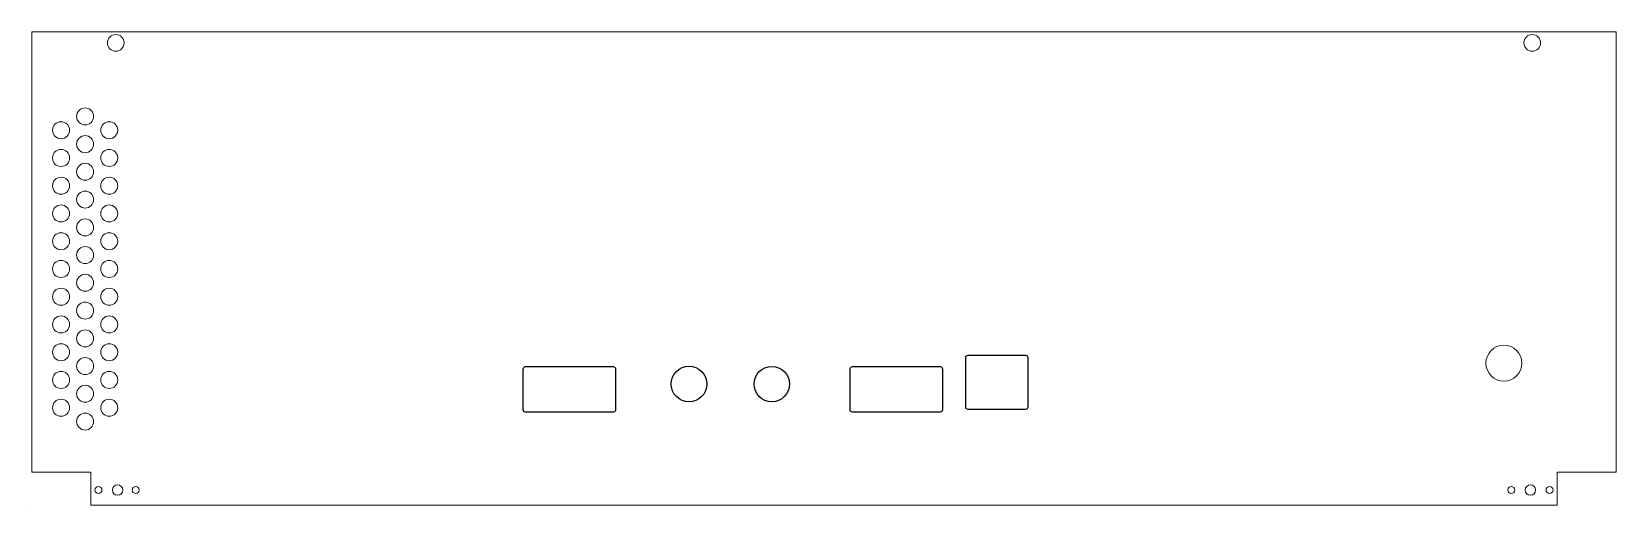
# Model space of a CAD drawing. Extents: x 0 to 16.8, y 0 to 5.
import ezdxf

# ---------------------------------------------------------------- set-up
doc = ezdxf.new("R2010")
doc.units = 0
doc.header["$MEASUREMENT"] = 0

msp = doc.modelspace()

# ---------------------------------------------------------------- linework, layer by layer
at = {"linetype": 'Continuous', "lineweight": 0}
for p, q in [((0, 0.35), (0, 5)), ((0, 5), (16.75, 5)), ((16.75, 5), (16.75, 0.35)), ((0, 0.35), (0.625, 0.35)), ((0.625, 0.35), (0.625, 0)), ((16.125, 0), (16.125, 0.35)), ((16.125, 0.35), (16.75, 0.35)), ((0, 0), (0, 0)), ((0.625, 0), (16.125, 0))]:
    msp.add_line(p, q, dxfattribs=at)
at = {"color": 7, "linetype": 'Continuous'}
for p, q in [((9.869, 1.556), (9.869, 1.04)), ((10.508, 1.581), (9.894, 1.581)), ((10.533, 1.04), (10.533, 1.556)), ((5.192, 1.435), (5.192, 1.012)), ((6.151, 1.46), (5.217, 1.46)), ((6.176, 1.012), (6.176, 1.435)), ((8.647, 1.435), (8.647, 1.012)), ((9.606, 1.46), (8.672, 1.46)), ((9.631, 1.012), (9.631, 1.435)), ((9.894, 1.015), (10.508, 1.015)), ((5.217, 0.987), (6.151, 0.987)), ((8.672, 0.987), (9.606, 0.987))]:
    msp.add_line(p, q, dxfattribs=at)
at = {"linetype": 'Continuous', "lineweight": 0}
for centre, radius in [((0.888, 4.882), 0.088), ((15.862, 4.882), 0.088), ((0.565, 4.106), 0.09), ((0.31, 3.96), 0.09), ((0.82, 3.96), 0.09), ((0.565, 3.813), 0.09), ((0.31, 3.667), 0.09), ((0.82, 3.667), 0.09), ((0.565, 3.521), 0.09), ((0.31, 3.374), 0.09), ((0.82, 3.374), 0.09), ((0.565, 3.228), 0.09), ((0.31, 3.081), 0.09), ((0.565, 2.934), 0.09), ((0.82, 3.081), 0.09), ((0.31, 2.788), 0.09), ((0.82, 2.788), 0.09), ((0.565, 2.642), 0.09), ((0.31, 2.495), 0.09), ((0.82, 2.495), 0.09), ((0.565, 2.349), 0.09), ((0.31, 2.202), 0.09), ((0.82, 2.202), 0.09), ((0.565, 2.055), 0.09), ((0.31, 1.909), 0.09), ((0.565, 1.762), 0.09), ((0.82, 1.909), 0.09), ((0.31, 1.616), 0.09), ((0.82, 1.616), 0.09), ((15.562, 1.5), 0.19), ((0.565, 1.47), 0.09), ((0.31, 1.323), 0.09), ((0.82, 1.323), 0.09), ((0.565, 1.177), 0.09), ((0.31, 1.03), 0.09), ((0.82, 1.03), 0.09), ((0.565, 0.884), 0.09), ((0.706, 0.161), 0.037), ((0.908, 0.161), 0.055), ((1.1, 0.161), 0.037), ((15.64, 0.161), 0.037), ((15.842, 0.161), 0.055), ((16.044, 0.161), 0.037)]:
    msp.add_circle(centre, radius, dxfattribs=at)
at = {"color": 7, "linetype": 'Continuous'}
for centre, radius in [((6.948, 1.28), 0.188), ((7.823, 1.28), 0.187)]:
    msp.add_circle(centre, radius, dxfattribs=at)
for centre, start, end in [((9.894, 1.556), 90, 180), ((10.508, 1.556), 0, 90), ((5.217, 1.435), 90, 180), ((6.151, 1.435), 0, 90), ((8.672, 1.435), 90, 180), ((9.606, 1.435), 0, 90), ((5.217, 1.012), 180, 270), ((6.151, 1.012), 270, 360), ((8.672, 1.012), 180, 270), ((9.606, 1.012), 270, 360), ((9.894, 1.04), 180, 270), ((10.508, 1.04), 270, 360)]:
    msp.add_arc(centre, 0.025, start, end, dxfattribs=at)

doc.saveas('drawing.dxf')
